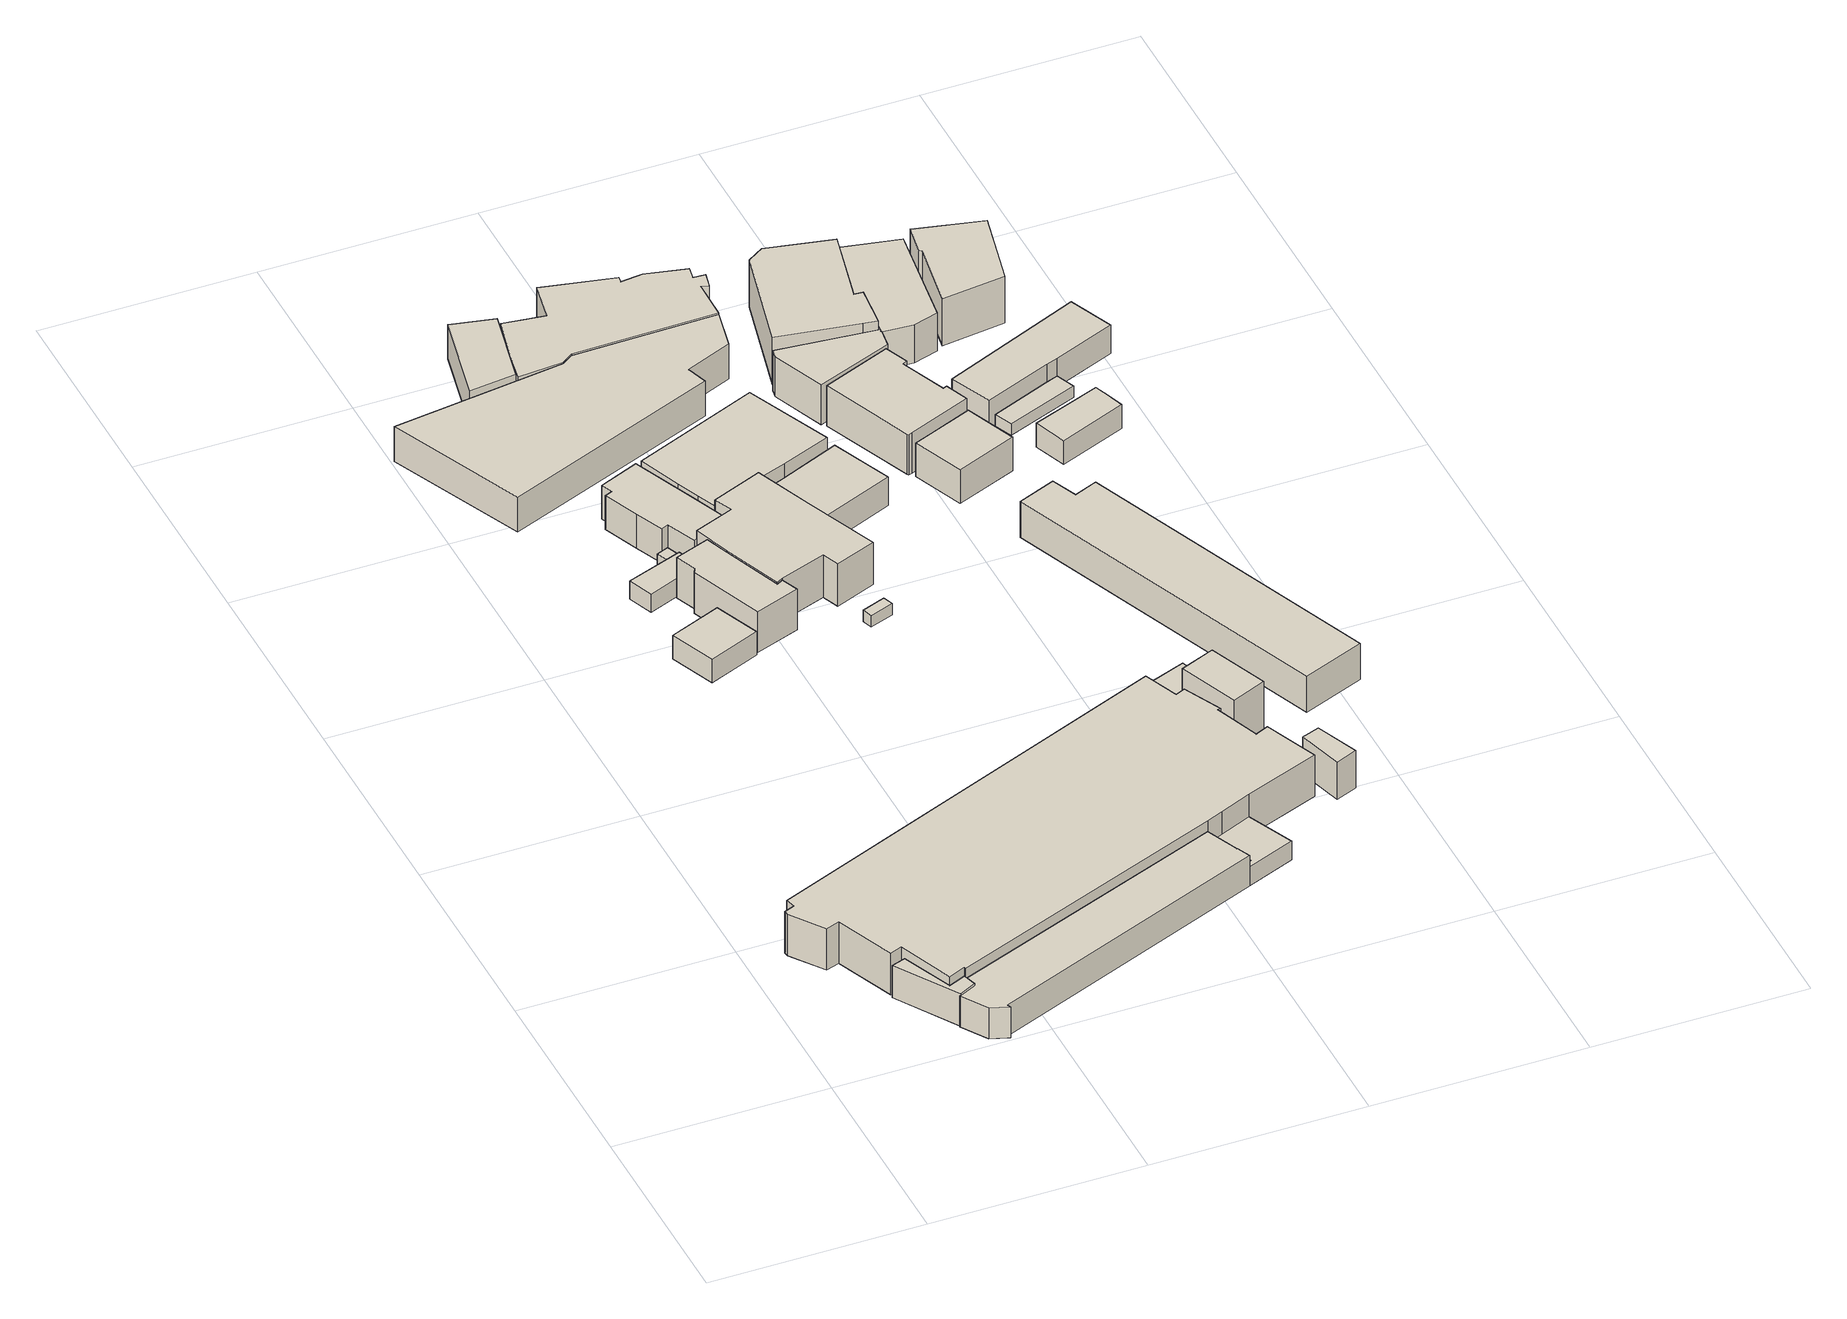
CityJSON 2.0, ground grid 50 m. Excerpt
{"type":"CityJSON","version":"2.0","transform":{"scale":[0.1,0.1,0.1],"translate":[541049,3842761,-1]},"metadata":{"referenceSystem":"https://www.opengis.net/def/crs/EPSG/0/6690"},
"CityObjects":{
"building1":{"type":"Building","attributes":{"計測周辺長":374.48,"1/2500図郭":15,"区名":"西淀川区","町丁目名称":"竹島５丁目","街区番号":3,"class":"3001","usage":"441","measuredHeight":8.5,"storeysAboveGround":2,"BuildingDetailAttribute.buildingRoofEdgeArea":4679.83,"BuildingDetailAttribute.buildingStructureType":"610","BuildingDetailAttribute.buildingStructureOrgType":"2","BuildingDetailAttribute.detailedUsage":"1510","BuildingDetailAttribute.specifiedBuildingCoverageRate":0.6,"BuildingDetailAttribute.surveyYear":2017,"BuildingRiverFloodingRiskAttribute.description":"1","BuildingRiverFloodingRiskAttribute.rank":"2","BuildingRiverFloodingRiskAttribute.depth":1.28,"BuildingRiverFloodingRiskAttribute.adminType":"1","BuildingRiverFloodingRiskAttribute.scale":"2","BuildingRiverFloodingRiskAttribute.duration":68,"BuildingTsunamiRiskAttribute.description":"1","BuildingTsunamiRiskAttribute.rank":"2","BuildingTsunamiRiskAttribute.depth":1.64,"BuildingHighTideRiskAttribute.description":"1","BuildingHighTideRiskAttribute.rank":"4","BuildingHighTideRiskAttribute.depth":5.3,"BuildingIDAttribute.prefecture":"27","BuildingIDAttribute.city":"27113"},"geometry":[{"type":"Solid","lod":"1","boundaries":[[[[0,1,2,3,4,5,6]],[[5,7,8,6]],[[4,9,7,5]],[[3,10,9,4]],[[2,11,10,3]],[[1,12,11,2]],[[0,13,12,1]],[[6,8,13,0]],[[7,9,10,11,12,13,8]]]]}]},
"building2":{"type":"Building","attributes":{"計測周辺長":176.65,"1/2500図郭":15,"区名":"西淀川区","町丁目名称":"竹島５丁目","街区番号":3,"class":"3001","usage":"441","measuredHeight":8.1,"storeysAboveGround":1,"BuildingDetailAttribute.buildingRoofEdgeArea":907.28,"BuildingDetailAttribute.buildingStructureType":"610","BuildingDetailAttribute.buildingStructureOrgType":"2","BuildingDetailAttribute.detailedUsage":"1510","BuildingDetailAttribute.specifiedBuildingCoverageRate":0.6,"BuildingDetailAttribute.surveyYear":2017,"BuildingRiverFloodingRiskAttribute.description":"1","BuildingRiverFloodingRiskAttribute.rank":"2","BuildingRiverFloodingRiskAttribute.depth":1.6,"BuildingRiverFloodingRiskAttribute.adminType":"1","BuildingRiverFloodingRiskAttribute.scale":"2","BuildingRiverFloodingRiskAttribute.duration":105.9,"BuildingTsunamiRiskAttribute.description":"1","BuildingTsunamiRiskAttribute.rank":"2","BuildingTsunamiRiskAttribute.depth":1.59,"BuildingHighTideRiskAttribute.description":"1","BuildingHighTideRiskAttribute.rank":"4","BuildingHighTideRiskAttribute.depth":5.25,"BuildingIDAttribute.prefecture":"27","BuildingIDAttribute.city":"27113"},"geometry":[{"type":"Solid","lod":"1","boundaries":[[[[14,15,16,17,18,19,20,2,1,21]],[[1,22,23,21]],[[2,24,22,1]],[[20,25,24,2]],[[19,26,25,20]],[[18,27,26,19]],[[17,28,27,18]],[[16,29,28,17]],[[15,30,29,16]],[[14,31,30,15]],[[21,23,31,14]],[[22,24,25,26,27,28,29,30,31,23]]]]}]},
"building3":{"type":"Building","attributes":{"計測周辺長":47.63,"1/2500図郭":15,"区名":"西淀川区","町丁目名称":"竹島５丁目","街区番号":6,"class":"3001","usage":"441","measuredHeight":6.2,"storeysAboveGround":1,"BuildingDetailAttribute.buildingRoofEdgeArea":131.21,"BuildingDetailAttribute.buildingStructureType":"610","BuildingDetailAttribute.buildingStructureOrgType":"2","BuildingDetailAttribute.detailedUsage":"1510","BuildingDetailAttribute.specifiedBuildingCoverageRate":0.6,"BuildingDetailAttribute.surveyYear":2017,"BuildingRiverFloodingRiskAttribute.description":"1","BuildingRiverFloodingRiskAttribute.rank":"2","BuildingRiverFloodingRiskAttribute.depth":1.68,"BuildingRiverFloodingRiskAttribute.adminType":"1","BuildingRiverFloodingRiskAttribute.scale":"2","BuildingRiverFloodingRiskAttribute.duration":114.53,"BuildingTsunamiRiskAttribute.description":"1","BuildingTsunamiRiskAttribute.rank":"2","BuildingTsunamiRiskAttribute.depth":1.69,"BuildingHighTideRiskAttribute.description":"1","BuildingHighTideRiskAttribute.rank":"4","BuildingHighTideRiskAttribute.depth":5.34,"BuildingIDAttribute.prefecture":"27","BuildingIDAttribute.city":"27113"},"geometry":[{"type":"Solid","lod":"1","boundaries":[[[[32,33,34,35]],[[34,36,37,35]],[[33,38,36,34]],[[32,39,38,33]],[[35,37,39,32]],[[36,38,39,37]]]]}]},
"building4":{"type":"Building","attributes":{"class":"3001","measuredHeight":4.8,"BuildingDetailAttribute.specifiedBuildingCoverageRate":0.6,"BuildingDetailAttribute.surveyYear":2017,"BuildingRiverFloodingRiskAttribute.description":"1","BuildingRiverFloodingRiskAttribute.rank":"2","BuildingRiverFloodingRiskAttribute.depth":1.6,"BuildingRiverFloodingRiskAttribute.adminType":"1","BuildingRiverFloodingRiskAttribute.scale":"2","BuildingRiverFloodingRiskAttribute.duration":106.77,"BuildingTsunamiRiskAttribute.description":"1","BuildingTsunamiRiskAttribute.rank":"2","BuildingTsunamiRiskAttribute.depth":1.6,"BuildingHighTideRiskAttribute.description":"1","BuildingHighTideRiskAttribute.rank":"4","BuildingHighTideRiskAttribute.depth":5.25,"BuildingIDAttribute.prefecture":"27","BuildingIDAttribute.city":"27113"},"geometry":[{"type":"Solid","lod":"1","boundaries":[[[[40,41,42,43]],[[42,44,45,43]],[[41,46,44,42]],[[40,47,46,41]],[[43,45,47,40]],[[44,46,47,45]]]]}]},
"building5":{"type":"Building","attributes":{"計測周辺長":374.48,"1/2500図郭":15,"区名":"西淀川区","町丁目名称":"竹島５丁目","街区番号":3,"class":"3001","usage":"441","measuredHeight":10.9,"storeysAboveGround":2,"BuildingDetailAttribute.buildingRoofEdgeArea":4679.83,"BuildingDetailAttribute.buildingStructureType":"610","BuildingDetailAttribute.buildingStructureOrgType":"2","BuildingDetailAttribute.detailedUsage":"1510","BuildingDetailAttribute.specifiedBuildingCoverageRate":0.6,"BuildingDetailAttribute.surveyYear":2017,"BuildingRiverFloodingRiskAttribute.description":"1","BuildingRiverFloodingRiskAttribute.rank":"2","BuildingRiverFloodingRiskAttribute.depth":1.6,"BuildingRiverFloodingRiskAttribute.adminType":"1","BuildingRiverFloodingRiskAttribute.scale":"2","BuildingRiverFloodingRiskAttribute.duration":116.72,"BuildingTsunamiRiskAttribute.description":"1","BuildingTsunamiRiskAttribute.rank":"2","BuildingTsunamiRiskAttribute.depth":1.8,"BuildingHighTideRiskAttribute.description":"1","BuildingHighTideRiskAttribute.rank":"4","BuildingHighTideRiskAttribute.depth":5.36,"BuildingIDAttribute.prefecture":"27","BuildingIDAttribute.city":"27113"},"geometry":[{"type":"Solid","lod":"1","boundaries":[[[[48,49,50,51,52,53,54,55,56,57,58,59,60,61,62,63,64,65,66,67,68,69]],[[68,70,71,69]],[[67,72,70,68]],[[66,73,72,67]],[[65,74,73,66]],[[64,75,74,65]],[[63,76,75,64]],[[62,77,76,63]],[[61,78,77,62]],[[60,79,78,61]],[[59,80,79,60]],[[58,81,80,59]],[[57,82,81,58]],[[56,83,82,57]],[[55,84,83,56]],[[54,85,84,55]],[[53,86,85,54]],[[52,87,86,53]],[[51,88,87,52]],[[50,89,88,51]],[[49,90,89,50]],[[48,91,90,49]],[[69,71,91,48]],[[70,72,73,74,75,76,77,78,79,80,81,82,83,84,85,86,87,88,89,90,91,71]]]]}]},
"building6":{"type":"Building","attributes":{"class":"3001","measuredHeight":3,"BuildingDetailAttribute.specifiedBuildingCoverageRate":0.6,"BuildingDetailAttribute.surveyYear":2017,"BuildingRiverFloodingRiskAttribute.description":"1","BuildingRiverFloodingRiskAttribute.rank":"2","BuildingRiverFloodingRiskAttribute.depth":1.49,"BuildingRiverFloodingRiskAttribute.adminType":"1","BuildingRiverFloodingRiskAttribute.scale":"2","BuildingRiverFloodingRiskAttribute.duration":93.12,"BuildingTsunamiRiskAttribute.description":"1","BuildingTsunamiRiskAttribute.rank":"2","BuildingTsunamiRiskAttribute.depth":1.6,"BuildingHighTideRiskAttribute.description":"1","BuildingHighTideRiskAttribute.rank":"4","BuildingHighTideRiskAttribute.depth":5.25,"BuildingIDAttribute.prefecture":"27","BuildingIDAttribute.city":"27113"},"geometry":[{"type":"Solid","lod":"1","boundaries":[[[[92,93,94,95]],[[94,96,97,95]],[[93,98,96,94]],[[92,99,98,93]],[[95,97,99,92]],[[96,98,99,97]]]]}]},
"building7":{"type":"Building","attributes":{"計測周辺長":63,"1/2500図郭":15,"区名":"西淀川区","町丁目名称":"竹島５丁目","街区番号":6,"class":"3001","usage":"441","measuredHeight":10.7,"storeysAboveGround":2,"BuildingDetailAttribute.buildingRoofEdgeArea":203.36,"BuildingDetailAttribute.buildingStructureType":"610","BuildingDetailAttribute.buildingStructureOrgType":"2","BuildingDetailAttribute.detailedUsage":"1510","BuildingDetailAttribute.specifiedBuildingCoverageRate":0.6,"BuildingDetailAttribute.surveyYear":2017,"BuildingRiverFloodingRiskAttribute.description":"1","BuildingRiverFloodingRiskAttribute.rank":"2","BuildingRiverFloodingRiskAttribute.depth":1.7,"BuildingRiverFloodingRiskAttribute.adminType":"1","BuildingRiverFloodingRiskAttribute.scale":"2","BuildingRiverFloodingRiskAttribute.duration":116.68,"BuildingTsunamiRiskAttribute.description":"1","BuildingTsunamiRiskAttribute.rank":"2","BuildingTsunamiRiskAttribute.depth":1.6,"BuildingHighTideRiskAttribute.description":"1","BuildingHighTideRiskAttribute.rank":"4","BuildingHighTideRiskAttribute.depth":5.25,"BuildingIDAttribute.prefecture":"27","BuildingIDAttribute.city":"27113"},"geometry":[{"type":"Solid","lod":"1","boundaries":[[[[100,101,102,103,104,105,106,107,108]],[[107,109,110,108]],[[106,111,109,107]],[[105,112,111,106]],[[104,113,112,105]],[[103,114,113,104]],[[102,115,114,103]],[[101,116,115,102]],[[100,117,116,101]],[[108,110,117,100]],[[109,111,112,113,114,115,116,117,110]]]]}]},
"building8":{"type":"Building","attributes":{"計測周辺長":73.89,"1/2500図郭":8,"区名":"西淀川区","町丁目名称":"竹島５丁目","街区番号":6,"class":"3001","usage":"441","measuredHeight":8.9,"storeysAboveGround":1,"BuildingDetailAttribute.buildingRoofEdgeArea":250.44,"BuildingDetailAttribute.buildingStructureType":"610","BuildingDetailAttribute.buildingStructureOrgType":"2","BuildingDetailAttribute.detailedUsage":"1510","BuildingDetailAttribute.specifiedBuildingCoverageRate":0.6,"BuildingDetailAttribute.surveyYear":2017,"BuildingRiverFloodingRiskAttribute.description":"1","BuildingRiverFloodingRiskAttribute.rank":"2","BuildingRiverFloodingRiskAttribute.depth":1.68,"BuildingRiverFloodingRiskAttribute.adminType":"1","BuildingRiverFloodingRiskAttribute.scale":"2","BuildingRiverFloodingRiskAttribute.duration":114.47,"BuildingTsunamiRiskAttribute.description":"1","BuildingTsunamiRiskAttribute.rank":"2","BuildingTsunamiRiskAttribute.depth":1.59,"BuildingHighTideRiskAttribute.description":"1","BuildingHighTideRiskAttribute.rank":"4","BuildingHighTideRiskAttribute.depth":5.24,"BuildingIDAttribute.prefecture":"27","BuildingIDAttribute.city":"27113"},"geometry":[{"type":"Solid","lod":"1","boundaries":[[[[118,119,120,121,122,123,124,125,126,127,128,129]],[[128,130,131,129]],[[127,132,130,128]],[[126,133,132,127]],[[125,134,133,126]],[[124,135,134,125]],[[123,136,135,124]],[[122,137,136,123]],[[121,138,137,122]],[[120,139,138,121]],[[119,140,139,120]],[[118,141,140,119]],[[129,131,141,118]],[[130,132,133,134,135,136,137,138,139,140,141,131]]]]}]},
"building9":{"type":"Building","attributes":{"class":"3001","measuredHeight":9,"BuildingDetailAttribute.specifiedBuildingCoverageRate":0.6,"BuildingDetailAttribute.surveyYear":2017,"BuildingRiverFloodingRiskAttribute.description":"1","BuildingRiverFloodingRiskAttribute.rank":"2","BuildingRiverFloodingRiskAttribute.depth":1.33,"BuildingRiverFloodingRiskAttribute.adminType":"1","BuildingRiverFloodingRiskAttribute.scale":"2","BuildingRiverFloodingRiskAttribute.duration":75.17,"BuildingTsunamiRiskAttribute.description":"1","BuildingTsunamiRiskAttribute.rank":"2","BuildingTsunamiRiskAttribute.depth":1.21,"BuildingHighTideRiskAttribute.description":"1","BuildingHighTideRiskAttribute.rank":"3","BuildingHighTideRiskAttribute.depth":4.86,"BuildingIDAttribute.prefecture":"27","BuildingIDAttribute.city":"27113"},"geometry":[{"type":"Solid","lod":"1","boundaries":[[[[142,143,144,145]],[[144,146,147,145]],[[143,148,146,144]],[[142,149,148,143]],[[145,147,149,142]],[[146,148,149,147]]]]}]},
"building10":{"type":"Building","attributes":{"計測周辺長":195.51,"1/2500図郭":8,"区名":"西淀川区","町丁目名称":"竹島５丁目","街区番号":8,"class":"3001","usage":"441","measuredHeight":9.2,"storeysAboveGround":2,"BuildingDetailAttribute.buildingRoofEdgeArea":1765.37,"BuildingDetailAttribute.buildingStructureType":"610","BuildingDetailAttribute.buildingStructureOrgType":"2","BuildingDetailAttribute.detailedUsage":"1520","BuildingDetailAttribute.specifiedBuildingCoverageRate":0.6,"BuildingDetailAttribute.surveyYear":2017,"BuildingRiverFloodingRiskAttribute.description":"1","BuildingRiverFloodingRiskAttribute.rank":"2","BuildingRiverFloodingRiskAttribute.depth":1.56,"BuildingRiverFloodingRiskAttribute.adminType":"1","BuildingRiverFloodingRiskAttribute.scale":"2","BuildingRiverFloodingRiskAttribute.duration":102.27,"BuildingTsunamiRiskAttribute.description":"1","BuildingTsunamiRiskAttribute.rank":"2","BuildingTsunamiRiskAttribute.depth":1.48,"BuildingHighTideRiskAttribute.description":"1","BuildingHighTideRiskAttribute.rank":"4","BuildingHighTideRiskAttribute.depth":5.31,"BuildingIDAttribute.prefecture":"27","BuildingIDAttribute.city":"27113"},"geometry":[{"type":"Solid","lod":"1","boundaries":[[[[150,151,152,153,154,155,156,157]],[[156,158,159,157]],[[155,160,158,156]],[[154,161,160,155]],[[153,162,161,154]],[[152,163,162,153]],[[151,164,163,152]],[[150,165,164,151]],[[157,159,165,150]],[[158,160,161,162,163,164,165,159]]]]}]},
"building11":{"type":"Building","attributes":{"計測周辺長":113.76,"1/2500図郭":15,"区名":"西淀川区","町丁目名称":"竹島５丁目","街区番号":6,"class":"3001","usage":"441","measuredHeight":11.1,"storeysAboveGround":2,"BuildingDetailAttribute.buildingRoofEdgeArea":676.44,"BuildingDetailAttribute.buildingStructureType":"610","BuildingDetailAttribute.buildingStructureOrgType":"2","BuildingDetailAttribute.detailedUsage":"1510","BuildingDetailAttribute.specifiedBuildingCoverageRate":0.6,"BuildingDetailAttribute.surveyYear":2017,"BuildingRiverFloodingRiskAttribute.description":"1","BuildingRiverFloodingRiskAttribute.rank":"2","BuildingRiverFloodingRiskAttribute.depth":1.49,"BuildingRiverFloodingRiskAttribute.adminType":"1","BuildingRiverFloodingRiskAttribute.scale":"2","BuildingRiverFloodingRiskAttribute.duration":93.12,"BuildingTsunamiRiskAttribute.description":"1","BuildingTsunamiRiskAttribute.rank":"2","BuildingTsunamiRiskAttribute.depth":1.6,"BuildingHighTideRiskAttribute.description":"1","BuildingHighTideRiskAttribute.rank":"4","BuildingHighTideRiskAttribute.depth":5.25,"BuildingIDAttribute.prefecture":"27","BuildingIDAttribute.city":"27113"},"geometry":[{"type":"Solid","lod":"1","boundaries":[[[[166,167,168,169,170,171,101,100,108,125,172,173,174]],[[173,175,176,174]],[[172,177,175,173]],[[125,178,177,172]],[[108,179,178,125]],[[100,180,179,108]],[[101,181,180,100]],[[171,182,181,101]],[[170,183,182,171]],[[169,184,183,170]],[[168,185,184,169]],[[167,186,185,168]],[[166,187,186,167]],[[174,176,187,166]],[[175,177,178,179,180,181,182,183,184,185,186,187,176]]]]}]},
"building12":{"type":"Building","attributes":{"class":"3001","BuildingDetailAttribute.specifiedBuildingCoverageRate":0.6,"BuildingDetailAttribute.surveyYear":2017,"BuildingRiverFloodingRiskAttribute.description":"1","BuildingRiverFloodingRiskAttribute.rank":"2","BuildingRiverFloodingRiskAttribute.depth":1.81,"BuildingRiverFloodingRiskAttribute.adminType":"1","BuildingRiverFloodingRiskAttribute.scale":"2","BuildingRiverFloodingRiskAttribute.duration":128.15,"BuildingTsunamiRiskAttribute.description":"1","BuildingTsunamiRiskAttribute.rank":"2","BuildingTsunamiRiskAttribute.depth":1.79,"BuildingHighTideRiskAttribute.description":"1","BuildingHighTideRiskAttribute.rank":"4","BuildingHighTideRiskAttribute.depth":5.44,"BuildingIDAttribute.prefecture":"27","BuildingIDAttribute.city":"27113"},"geometry":[{"type":"Solid","lod":"1","boundaries":[[[[188,189,190,191]],[[190,192,193,191]],[[189,194,192,190]],[[188,195,194,189]],[[191,193,195,188]],[[192,194,195,193]]]]}]},
"building13":{"type":"Building","attributes":{"計測周辺長":48.98,"1/2500図郭":15,"区名":"西淀川区","町丁目名称":"竹島５丁目","街区番号":3,"class":"3001","usage":"441","measuredHeight":3.5,"storeysAboveGround":1,"BuildingDetailAttribute.buildingRoofEdgeArea":149.92,"BuildingDetailAttribute.buildingStructureType":"610","BuildingDetailAttribute.buildingStructureOrgType":"2","BuildingDetailAttribute.detailedUsage":"1510","BuildingDetailAttribute.specifiedBuildingCoverageRate":0.6,"BuildingDetailAttribute.surveyYear":2017,"BuildingRiverFloodingRiskAttribute.description":"1","BuildingRiverFloodingRiskAttribute.rank":"2","BuildingRiverFloodingRiskAttribute.depth":1.56,"BuildingRiverFloodingRiskAttribute.adminType":"1","BuildingRiverFloodingRiskAttribute.scale":"2","BuildingRiverFloodingRiskAttribute.duration":101.43,"BuildingTsunamiRiskAttribute.description":"1","BuildingTsunamiRiskAttribute.rank":"2","BuildingTsunamiRiskAttribute.depth":1.59,"BuildingHighTideRiskAttribute.description":"1","BuildingHighTideRiskAttribute.rank":"4","BuildingHighTideRiskAttribute.depth":5.25,"BuildingIDAttribute.prefecture":"27","BuildingIDAttribute.city":"27113"},"geometry":[{"type":"Solid","lod":"1","boundaries":[[[[196,197,198,199,200]],[[199,201,202,200]],[[198,203,201,199]],[[197,204,203,198]],[[196,205,204,197]],[[200,202,205,196]],[[201,203,204,205,202]]]]}]},
"building14":{"type":"Building","attributes":{"計測周辺長":48.98,"1/2500図郭":15,"区名":"西淀川区","町丁目名称":"竹島５丁目","街区番号":3,"class":"3001","usage":"441","measuredHeight":5,"storeysAboveGround":1,"BuildingDetailAttribute.buildingRoofEdgeArea":149.92,"BuildingDetailAttribute.buildingStructureType":"610","BuildingDetailAttribute.buildingStructureOrgType":"2","BuildingDetailAttribute.detailedUsage":"1510","BuildingDetailAttribute.specifiedBuildingCoverageRate":0.6,"BuildingDetailAttribute.surveyYear":2017,"BuildingRiverFloodingRiskAttribute.description":"1","BuildingRiverFloodingRiskAttribute.rank":"2","BuildingRiverFloodingRiskAttribute.depth":1.56,"BuildingRiverFloodingRiskAttribute.adminType":"1","BuildingRiverFloodingRiskAttribute.scale":"2","BuildingRiverFloodingRiskAttribute.duration":101.43,"BuildingTsunamiRiskAttribute.description":"1","BuildingTsunamiRiskAttribute.rank":"2","BuildingTsunamiRiskAttribute.depth":1.56,"BuildingHighTideRiskAttribute.description":"1","BuildingHighTideRiskAttribute.rank":"4","BuildingHighTideRiskAttribute.depth":5.22,"BuildingIDAttribute.prefecture":"27","BuildingIDAttribute.city":"27113"},"geometry":[{"type":"Solid","lod":"1","boundaries":[[[[206,207,208,199,198,197,196,200]],[[196,209,210,200]],[[197,211,209,196]],[[198,212,211,197]],[[199,213,212,198]],[[208,214,213,199]],[[207,215,214,208]],[[206,216,215,207]],[[200,210,216,206]],[[209,211,212,213,214,215,216,210]]]]}]},
"building15":{"type":"Building","attributes":{"計測周辺長":123.59,"1/2500図郭":8,"区名":"西淀川区","町丁目名称":"竹島５丁目","街区番号":6,"class":"3001","usage":"441","measuredHeight":9.5,"storeysAboveGround":2,"BuildingDetailAttribute.buildingRoofEdgeArea":665.08,"BuildingDetailAttribute.buildingStructureType":"610","BuildingDetailAttribute.buildingStructureOrgType":"2","BuildingDetailAttribute.detailedUsage":"1510","BuildingDetailAttribute.specifiedBuildingCoverageRate":0.6,"BuildingDetailAttribute.surveyYear":2017,"BuildingRiverFloodingRiskAttribute.description":"1","BuildingRiverFloodingRiskAttribute.rank":"2","BuildingRiverFloodingRiskAttribute.depth":1.68,"BuildingRiverFloodingRiskAttribute.adminType":"1","BuildingRiverFloodingRiskAttribute.scale":"2","BuildingRiverFloodingRiskAttribute.duration":114.47,"BuildingTsunamiRiskAttribute.description":"1","BuildingTsunamiRiskAttribute.rank":"2","BuildingTsunamiRiskAttribute.depth":1.7,"BuildingHighTideRiskAttribute.description":"1","BuildingHighTideRiskAttribute.rank":"4","BuildingHighTideRiskAttribute.depth":5.36,"BuildingIDAttribute.prefecture":"27","BuildingIDAttribute.city":"27113"},"geometry":[{"type":"Solid","lod":"1","boundaries":[[[[217,218,219,220,221,222,223,224,225]],[[224,226,227,225]],[[223,228,226,224]],[[222,229,228,223]],[[221,230,229,222]],[[220,231,230,221]],[[219,232,231,220]],[[218,233,232,219]],[[217,234,233,218]],[[225,227,234,217]],[[226,228,229,230,231,232,233,234,227]]]]}]},
"building16":{"type":"Building","attributes":{"計測周辺長":60.93,"1/2500図郭":15,"区名":"西淀川区","町丁目名称":"竹島５丁目","街区番号":6,"class":"3001","usage":"441","measuredHeight":7.6,"storeysAboveGround":2,"BuildingDetailAttribute.buildingRoofEdgeArea":227.71,"BuildingDetailAttribute.buildingStructureType":"610","BuildingDetailAttribute.buildingStructureOrgType":"2","BuildingDetailAttribute.detailedUsage":"1510","BuildingDetailAttribute.specifiedBuildingCoverageRate":0.6,"BuildingDetailAttribute.surveyYear":2017,"BuildingRiverFloodingRiskAttribute.description":"1","BuildingRiverFloodingRiskAttribute.rank":"2","BuildingRiverFloodingRiskAttribute.depth":1.67,"BuildingRiverFloodingRiskAttribute.adminType":"1","BuildingRiverFloodingRiskAttribute.scale":"2","BuildingRiverFloodingRiskAttribute.duration":113.38,"BuildingTsunamiRiskAttribute.description":"1","BuildingTsunamiRiskAttribute.rank":"2","BuildingTsunamiRiskAttribute.depth":1.63,"BuildingHighTideRiskAttribute.description":"1","BuildingHighTideRiskAttribute.rank":"4","BuildingHighTideRiskAttribute.depth":5.29,"BuildingIDAttribute.prefecture":"27","BuildingIDAttribute.city":"27113"},"geometry":[{"type":"Solid","lod":"1","boundaries":[[[[235,236,237,238,239,240]],[[239,241,242,240]],[[238,243,241,239]],[[237,244,243,238]],[[236,245,244,237]],[[235,246,245,236]],[[240,242,246,235]],[[241,243,244,245,246,242]]]]}]},
"building17":{"type":"Building","attributes":{"計測周辺長":140.41,"1/2500図郭":8,"区名":"西淀川区","町丁目名称":"竹島５丁目","街区番号":8,"class":"3001","usage":"441","measuredHeight":9.3,"storeysAboveGround":2,"BuildingDetailAttribute.buildingRoofEdgeArea":859.75,"BuildingDetailAttribute.buildingStructureType":"610","BuildingDetailAttribute.buildingStructureOrgType":"2","BuildingDetailAttribute.detailedUsage":"1510","BuildingDetailAttribute.specifiedBuildingCoverageRate":0.6,"BuildingDetailAttribute.surveyYear":2017,"BuildingRiverFloodingRiskAttribute.description":"1","BuildingRiverFloodingRiskAttribute.rank":"2","BuildingRiverFloodingRiskAttribute.depth":1.64,"BuildingRiverFloodingRiskAttribute.adminType":"1","BuildingRiverFloodingRiskAttribute.scale":"2","BuildingRiverFloodingRiskAttribute.duration":110.08,"BuildingTsunamiRiskAttribute.description":"1","BuildingTsunamiRiskAttribute.rank":"2","BuildingTsunamiRiskAttribute.depth":1.29,"BuildingHighTideRiskAttribute.description":"1","BuildingHighTideRiskAttribute.rank":"3","BuildingHighTideRiskAttribute.depth":4.95,"BuildingIDAttribute.prefecture":"27","BuildingIDAttribute.city":"27113"},"geometry":[{"type":"Solid","lod":"1","boundaries":[[[[247,248,249,250,251,252,253,254,255,256,257,258,259,260,261,262]],[[261,263,264,262]],[[260,265,263,261]],[[259,266,265,260]],[[258,267,266,259]],[[257,268,267,258]],[[256,269,268,257]],[[255,270,269,256]],[[254,271,270,255]],[[253,272,271,254]],[[252,273,272,253]],[[251,274,273,252]],[[250,275,274,251]],[[249,276,275,250]],[[248,277,276,249]],[[247,278,277,248]],[[262,264,278,247]],[[263,265,266,267,268,269,270,271,272,273,274,275,276,277,278,264]]]]}]},
"building18":{"type":"Building","attributes":{"計測周辺長":31.36,"1/2500図郭":15,"区名":"西淀川区","町丁目名称":"竹島５丁目","街区番号":3,"class":"3001","usage":"441","measuredHeight":8.6,"storeysAboveGround":3,"BuildingDetailAttribute.buildingRoofEdgeArea":60.14,"BuildingDetailAttribute.buildingStructureType":"610","BuildingDetailAttribute.buildingStructureOrgType":"2","BuildingDetailAttribute.detailedUsage":"1510","BuildingDetailAttribute.specifiedBuildingCoverageRate":0.6,"BuildingDetailAttribute.surveyYear":2017,"BuildingRiverFloodingRiskAttribute.description":"1","BuildingRiverFloodingRiskAttribute.rank":"2","BuildingRiverFloodingRiskAttribute.depth":1.78,"BuildingRiverFloodingRiskAttribute.adminType":"1","BuildingRiverFloodingRiskAttribute.scale":"2","BuildingRiverFloodingRiskAttribute.duration":125.85,"BuildingTsunamiRiskAttribute.description":"1","BuildingTsunamiRiskAttribute.rank":"2","BuildingTsunamiRiskAttribute.depth":1.6,"BuildingHighTideRiskAttribute.description":"1","BuildingHighTideRiskAttribute.rank":"4","BuildingHighTideRiskAttribute.depth":5.26,"BuildingIDAttribute.prefecture":"27","BuildingIDAttribute.city":"27113"},"geometry":[{"type":"Solid","lod":"1","boundaries":[[[[279,280,281,282]],[[281,283,284,282]],[[280,285,283,281]],[[279,286,285,280]],[[282,284,286,279]],[[283,285,286,284]]]]}]},
"building19":{"type":"Building","attributes":{"計測周辺長":48.16,"1/2500図郭":15,"区名":"西淀川区","町丁目名称":"竹島５丁目","街区番号":3,"class":"3002","usage":"441","measuredHeight":14.5,"storeysAboveGround":4,"BuildingDetailAttribute.buildingRoofEdgeArea":135.18,"BuildingDetailAttribute.buildingStructureType":"603","BuildingDetailAttribute.buildingStructureOrgType":"3","BuildingDetailAttribute.detailedUsage":"1510","BuildingDetailAttribute.specifiedBuildingCoverageRate":0.6,"BuildingDetailAttribute.surveyYear":2017,"BuildingRiverFloodingRiskAttribute.description":"1","BuildingRiverFloodingRiskAttribute.rank":"2","BuildingRiverFloodingRiskAttribute.depth":1.72,"BuildingRiverFloodingRiskAttribute.adminType":"1","BuildingRiverFloodingRiskAttribute.scale":"2","BuildingRiverFloodingRiskAttribute.duration":118.87,"BuildingTsunamiRiskAttribute.description":"1","BuildingTsunamiRiskAttribute.rank":"2","BuildingTsunamiRiskAttribute.depth":1.5,"BuildingHighTideRiskAttribute.description":"1","BuildingHighTideRiskAttribute.rank":"4","BuildingHighTideRiskAttribute.depth":5.17,"BuildingIDAttribute.prefecture":"27","BuildingIDAttribute.city":"27113"},"geometry":[{"type":"Solid","lod":"1","boundaries":[[[[287,288,289,290]],[[289,291,292,290]],[[288,293,291,289]],[[287,294,293,288]],[[290,292,294,287]],[[291,293,294,292]]]]}]},
"building20":{"type":"Building","attributes":{"計測周辺長":32.29,"1/2500図郭":15,"区名":"西淀川区","町丁目名称":"竹島５丁目","街区番号":3,"class":"3001","usage":"441","measuredHeight":9.8,"storeysAboveGround":3,"BuildingDetailAttribute.buildingRoofEdgeArea":56,"BuildingDetailAttribute.buildingStructureType":"610","BuildingDetailAttribute.buildingStructureOrgType":"2","BuildingDetailAttribute.detailedUsage":"1510","BuildingDetailAttribute.specifiedBuildingCoverageRate":0.6,"BuildingDetailAttribute.surveyYear":2017,"BuildingRiverFloodingRiskAttribute.description":"1","BuildingRiverFloodingRiskAttribute.rank":"2","BuildingRiverFloodingRiskAttribute.depth":1.69,"BuildingRiverFloodingRiskAttribute.adminType":"1","BuildingRiverFloodingRiskAttribute.scale":"2","BuildingRiverFloodingRiskAttribute.duration":115.93,"BuildingTsunamiRiskAttribute.description":"1","BuildingTsunamiRiskAttribute.rank":"2","BuildingTsunamiRiskAttribute.depth":1.59,"BuildingHighTideRiskAttribute.description":"1","BuildingHighTideRiskAttribute.rank":"4","BuildingHighTideRiskAttribute.depth":5.25,"BuildingIDAttribute.prefecture":"27","BuildingIDAttribute.city":"27113"},"geometry":[{"type":"Solid","lod":"1","boundaries":[[[[295,296,297,298]],[[297,299,300,298]],[[296,301,299,297]],[[295,302,301,296]],[[298,300,302,295]],[[299,301,302,300]]]]}]},
"building21":{"type":"Building","attributes":{"計測周辺長":64.56,"1/2500図郭":8,"区名":"西淀川区","町丁目名称":"竹島５丁目","街区番号":7,"class":"3001","usage":"441","measuredHeight":10.6,"storeysAboveGround":2,"BuildingDetailAttribute.buildingRoofEdgeArea":224.73,"BuildingDetailAttribute.buildingStructureType":"610","BuildingDetailAttribute.buildingStructureOrgType":"2","BuildingDetailAttribute.detailedUsage":"1510","BuildingDetailAttribute.specifiedBuildingCoverageRate":0.6,"BuildingDetailAttribute.surveyYear":2017,"BuildingRiverFloodingRiskAttribute.description":"1","BuildingRiverFloodingRiskAttribute.rank":"2","BuildingRiverFloodingRiskAttribute.depth":1.76,"BuildingRiverFloodingRiskAttribute.adminType":"1","BuildingRiverFloodingRiskAttribute.scale":"2","BuildingRiverFloodingRiskAttribute.duration":123.9,"BuildingTsunamiRiskAttribute.description":"1","BuildingTsunamiRiskAttribute.rank":"2","BuildingTsunamiRiskAttribute.depth":1.32,"BuildingHighTideRiskAttribute.description":"1","BuildingHighTideRiskAttribute.rank":"3","BuildingHighTideRiskAttribute.depth":4.98,"BuildingIDAttribute.prefecture":"27","BuildingIDAttribute.city":"27113"},"geometry":[{"type":"Solid","lod":"1","boundaries":[[[[303,304,305,306,307,308,309]],[[308,310,311,309]],[[307,312,310,308]],[[306,313,312,307]],[[305,314,313,306]],[[304,315,314,305]],[[303,316,315,304]],[[309,311,316,303]],[[310,312,313,314,315,316,311]]]]}]},
"building22":{"type":"Building","attributes":{"計測周辺長":112.55,"1/2500図郭":8,"区名":"西淀川区","町丁目名称":"竹島５丁目","街区番号":7,"class":"3001","usage":"441","measuredHeight":10.6,"storeysAboveGround":2,"BuildingDetailAttribute.buildingRoofEdgeArea":630.65,"BuildingDetailAttribute.buildingStructureType":"610","BuildingDetailAttribute.buildingStructureOrgType":"2","BuildingDetailAttribute.detailedUsage":"1510","BuildingDetailAttribute.specifiedBuildingCoverageRate":0.6,"BuildingDetailAttribute.surveyYear":2017,"BuildingRiverFloodingRiskAttribute.description":"1","BuildingRiverFloodingRiskAttribute.rank":"2","BuildingRiverFloodingRiskAttribute.depth":1.42,"BuildingRiverFloodingRiskAttribute.adminType":"1","BuildingRiverFloodingRiskAttribute.scale":"2","BuildingRiverFloodingRiskAttribute.duration":84.85,"BuildingTsunamiRiskAttribute.description":"1","BuildingTsunamiRiskAttribute.rank":"2","BuildingTsunamiRiskAttribute.depth":1.35,"BuildingHighTideRiskAttribute.description":"1","BuildingHighTideRiskAttribute.rank":"4","BuildingHighTideRiskAttribute.depth":5.01,"BuildingIDAttribute.prefecture":"27","BuildingIDAttribute.city":"27113"},"geometry":[{"type":"Solid","lod":"1","boundaries":[[[[317,318,319,320,321,322,323,324,325,326]],[[325,327,328,326]],[[324,329,327,325]],[[323,330,329,324]],[[322,331,330,323]],[[321,332,331,322]],[[320,333,332,321]],[[319,334,333,320]],[[318,335,334,319]],[[317,336,335,318]],[[326,328,336,317]],[[327,329,330,331,332,333,334,335,336,328]]]]}]},
"building23":{"type":"Building","attributes":{"計測周辺長":112.55,"1/2500図郭":8,"区名":"西淀川区","町丁目名称":"竹島５丁目","街区番号":7,"class":"3001","usage":"441","measuredHeight":8.9,"storeysAboveGround":2,"BuildingDetailAttribute.buildingRoofEdgeArea":630.65,"BuildingDetailAttribute.buildingStructureType":"610","BuildingDetailAttribute.buildingStructureOrgType":"2","BuildingDetailAttribute.detailedUsage":"1510","BuildingDetailAttribute.specifiedBuildingCoverageRate":0.6,"BuildingDetailAttribute.surveyYear":2017,"BuildingRiverFloodingRiskAttribute.description":"1","BuildingRiverFloodingRiskAttribute.rank":"2","BuildingRiverFloodingRiskAttribute.depth":1.42,"BuildingRiverFloodingRiskAttribute.adminType":"1","BuildingRiverFloodingRiskAttribute.scale":"2","BuildingRiverFloodingRiskAttribute.duration":84.85,"BuildingTsunamiRiskAttribute.description":"1","BuildingTsunamiRiskAttribute.rank":"2","BuildingTsunamiRiskAttribute.depth":1.47,"BuildingHighTideRiskAttribute.description":"1","BuildingHighTideRiskAttribute.rank":"4","BuildingHighTideRiskAttribute.depth":5.13,"BuildingIDAttribute.prefecture":"27","BuildingIDAttribute.city":"27113"},"geometry":[{"type":"Solid","lod":"1","boundaries":[[[[337,338,339,340,341,342]],[[341,343,344,342]],[[340,345,343,341]],[[339,346,345,340]],[[338,347,346,339]],[[337,348,347,338]],[[342,344,348,337]],[[343,345,346,347,348,344]]]]}]},
"building24":{"type":"Building","attributes":{"計測周辺長":101.11,"1/2500図郭":8,"区名":"西淀川区","町丁目名称":"竹島５丁目","街区番号":7,"class":"3002","usage":"441","measuredHeight":12.4,"storeysAboveGround":3,"BuildingDetailAttribute.buildingRoofEdgeArea":590.11,"BuildingDetailAttribute.buildingStructureType":"610","BuildingDetailAttribute.buildingStructureOrgType":"2","BuildingDetailAttribute.detailedUsage":"1510","BuildingDetailAttribute.specifiedBuildingCoverageRate":0.6,"BuildingDetailAttribute.surveyYear":2017,"BuildingRiverFloodingRiskAttribute.description":"1","BuildingRiverFloodingRiskAttribute.rank":"2","BuildingRiverFloodingRiskAttribute.depth":1.25,"BuildingRiverFloodingRiskAttribute.adminType":"1","BuildingRiverFloodingRiskAttribute.scale":"2","BuildingRiverFloodingRiskAttribute.duration":64.28,"BuildingTsunamiRiskAttribute.description":"1","BuildingTsunamiRiskAttribute.rank":"2","BuildingTsunamiRiskAttribute.depth":1.28,"BuildingHighTideRiskAttribute.description":"1","BuildingHighTideRiskAttribute.rank":"3","BuildingHighTideRiskAttribute.depth":4.93,"BuildingIDAttribute.prefecture":"27","BuildingIDAttribute.city":"27113"},"geometry":[{"type":"Solid","lod":"1","boundaries":[[[[349,350,351,352,353,354,355,356]],[[355,357,358,356]],[[354,359,357,355]],[[353,360,359,354]],[[352,361,360,353]],[[351,362,361,352]],[[350,363,362,351]],[[349,364,363,350]],[[356,358,364,349]],[[357,359,360,361,362,363,364,358]]]]}]},
"building25":{"type":"Building","attributes":{"class":"3002","measuredHeight":9.5,"BuildingDetailAttribute.specifiedBuildingCoverageRate":0.6,"BuildingDetailAttribute.surveyYear":2017,"BuildingRiverFloodingRiskAttribute.description":"1","BuildingRiverFloodingRiskAttribute.rank":"2","BuildingRiverFloodingRiskAttribute.depth":1.62,"BuildingRiverFloodingRiskAttribute.adminType":"1","BuildingRiverFloodingRiskAttribute.scale":"2","BuildingRiverFloodingRiskAttribute.duration":109.08,"BuildingTsunamiRiskAttribute.description":"1","BuildingTsunamiRiskAttribute.rank":"2","BuildingTsunamiRiskAttribute.depth":1.68,"BuildingHighTideRiskAttribute.description":"1","BuildingHighTideRiskAttribute.rank":"4","BuildingHighTideRiskAttribute.depth":5.34,"BuildingIDAttribute.prefecture":"27","BuildingIDAttribute.city":"27113"},"geometry":[{"type":"Solid","lod":"1","boundaries":[[[[365,366,367,368,369,370]],[[369,371,372,370]],[[368,373,371,369]],[[367,374,373,368]],[[366,375,374,367]],[[365,376,375,366]],[[370,372,376,365]],[[371,373,374,375,376,372]]]]}]},
"building26":{"type":"Building","attributes":{"計測周辺長":86.04,"1/2500図郭":8,"区名":"西淀川区","町丁目名称":"竹島５丁目","街区番号":7,"class":"3001","usage":"441","measuredHeight":9.9,"storeysAboveGround":2,"BuildingDetailAttribute.buildingRoofEdgeArea":407.93,"BuildingDetailAttribute.buildingStructureType":"610","BuildingDetailAttribute.buildingStructureOrgType":"2","BuildingDetailAttribute.detailedUsage":"1510","BuildingDetailAttribute.specifiedBuildingCoverageRate":0.6,"BuildingDetailAttribute.surveyYear":2017,"BuildingRiverFloodingRiskAttribute.description":"1","BuildingRiverFloodingRiskAttribute.rank":"2","BuildingRiverFloodingRiskAttribute.depth":1.25,"BuildingRiverFloodingRiskAttribute.adminType":"1","BuildingRiverFloodingRiskAttribute.scale":"2","BuildingRiverFloodingRiskAttribute.duration":64.28,"BuildingTsunamiRiskAttribute.description":"1","BuildingTsunamiRiskAttribute.rank":"2","BuildingTsunamiRiskAttribute.depth":0.93,"BuildingHighTideRiskAttribute.description":"1","BuildingHighTideRiskAttribute.rank":"3","BuildingHighTideRiskAttribute.depth":4.58,"BuildingIDAttribute.prefecture":"27","BuildingIDAttribute.city":"27113"},"geometry":[{"type":"Solid","lod":"1","boundaries":[[[[377,378,379,380,381,382,383,384,385]],[[384,386,387,385]],[[383,388,386,384]],[[382,389,388,383]],[[381,390,389,382]],[[380,391,390,381]],[[379,392,391,380]],[[378,393,392,379]],[[377,394,393,378]],[[385,387,394,377]],[[386,388,389,390,391,392,393,394,387]]]]}]},
"building27":{"type":"Building","attributes":{"計測周辺長":46.05,"1/2500図郭":8,"区名":"西淀川区","町丁目名称":"竹島５丁目","街区番号":7,"class":"3003","usage":"441","storeysAboveGround":1,"BuildingDetailAttribute.buildingRoofEdgeArea":86.6,"BuildingDetailAttribute.buildingStructureType":"610","BuildingDetailAttribute.buildingStructureOrgType":"2","BuildingDetailAttribute.detailedUsage":"1510","BuildingDetailAttribute.specifiedBuildingCoverageRate":0.6,"BuildingDetailAttribute.surveyYear":2017,"BuildingRiverFloodingRiskAttribute.description":"1","BuildingRiverFloodingRiskAttribute.rank":"2","BuildingRiverFloodingRiskAttribute.depth":1.44,"BuildingRiverFloodingRiskAttribute.adminType":"1","BuildingRiverFloodingRiskAttribute.scale":"2","BuildingRiverFloodingRiskAttribute.duration":87.23,"BuildingTsunamiRiskAttribute.description":"1","BuildingTsunamiRiskAttribute.rank":"2","BuildingTsunamiRiskAttribute.depth":1.43,"BuildingHighTideRiskAttribute.description":"1","BuildingHighTideRiskAttribute.rank":"4","BuildingHighTideRiskAttribute.depth":5.09,"BuildingIDAttribute.prefecture":"27","BuildingIDAttribute.city":"27113"},"geometry":[{"type":"Solid","lod":"1","boundaries":[[[[395,396,397,398,399]],[[398,400,401,399]],[[397,402,400,398]],[[396,403,402,397]],[[395,404,403,396]],[[399,401,404,395]],[[400,402,403,404,401]]]]}]},
"building28":{"type":"Building","attributes":{"計測周辺長":50.63,"1/2500図郭":15,"区名":"西淀川区","町丁目名称":"竹島５丁目","街区番号":7,"class":"3001","usage":"441","measuredHeight":6.3,"storeysAboveGround":2,"BuildingDetailAttribute.buildingRoofEdgeArea":139.03,"BuildingDetailAttribute.buildingStructureType":"610","BuildingDetailAttribute.buildingStructureOrgType":"2","BuildingDetailAttribute.detailedUsage":"1510","BuildingDetailAttribute.specifiedBuildingCoverageRate":0.6,"BuildingDetailAttribute.surveyYear":2017,"BuildingRiverFloodingRiskAttribute.description":"1","BuildingRiverFloodingRiskAttribute.rank":"2","BuildingRiverFloodingRiskAttribute.depth":1.44,"BuildingRiverFloodingRiskAttribute.adminType":"1","BuildingRiverFloodingRiskAttribute.scale":"2","BuildingRiverFloodingRiskAttribute.duration":87.23,"BuildingTsunamiRiskAttribute.description":"1","BuildingTsunamiRiskAttribute.rank":"2","BuildingTsunamiRiskAttribute.depth":1.49,"BuildingHighTideRiskAttribute.description":"1","BuildingHighTideRiskAttribute.rank":"4","BuildingHighTideRiskAttribute.depth":5.14,"BuildingIDAttribute.prefecture":"27","BuildingIDAttribute.city":"27113"},"geometry":[{"type":"Solid","lod":"1","boundaries":[[[[405,406,407,408,409,410]],[[409,411,412,410]],[[408,413,411,409]],[[407,414,413,408]],[[406,415,414,407]],[[405,416,415,406]],[[410,412,416,405]],[[411,413,414,415,416,412]]]]}]},
"building29":{"type":"Building","attributes":{"計測周辺長":93.64,"1/2500図郭":8,"区名":"西淀川区","町丁目名称":"竹島５丁目","街区番号":7,"class":"3001","usage":"441","measuredHeight":7.5,"storeysAboveGround":1,"BuildingDetailAttribute.buildingRoofEdgeArea":393.52,"BuildingDetailAttribute.buildingStructureType":"610","BuildingDetailAttribute.buildingStructureOrgType":"2","BuildingDetailAttribute.detailedUsage":"1510","BuildingDetailAttribute.specifiedBuildingCoverageRate":0.6,"BuildingDetailAttribute.surveyYear":2017,"BuildingRiverFloodingRiskAttribute.description":"1","BuildingRiverFloodingRiskAttribute.rank":"2","BuildingRiverFloodingRiskAttribute.depth":1.21,"BuildingRiverFloodingRiskAttribute.adminType":"1","BuildingRiverFloodingRiskAttribute.scale":"2","BuildingRiverFloodingRiskAttribute.duration":59.42,"BuildingTsunamiRiskAttribute.description":"1","BuildingTsunamiRiskAttribute.rank":"2","BuildingTsunamiRiskAttribute.depth":1.2,"BuildingHighTideRiskAttribute.description":"1","BuildingHighTideRiskAttribute.rank":"3","BuildingHighTideRiskAttribute.depth":4.87,"BuildingIDAttribute.prefecture":"27","BuildingIDAttribute.city":"27113"},"geometry":[{"type":"Solid","lod":"1","boundaries":[[[[417,418,419,420,421,422]],[[421,423,424,422]],[[420,425,423,421]],[[419,426,425,420]],[[418,427,426,419]],[[417,428,427,418]],[[422,424,428,417]],[[423,425,426,427,428,424]]]]}]},
"building30":{"type":"Building","attributes":{"計測周辺長":75.68,"1/2500図郭":8,"区名":"西淀川区","町丁目名称":"竹島５丁目","街区番号":7,"class":"3001","usage":"441","measuredHeight":12.3,"storeysAboveGround":3,"BuildingDetailAttribute.buildingRoofEdgeArea":332.96,"BuildingDetailAttribute.buildingStructureType":"610","BuildingDetailAttribute.buildingStructureOrgType":"2","BuildingDetailAttribute.detailedUsage":"1510","BuildingDetailAttribute.specifiedBuildingCoverageRate":0.6,"BuildingDetailAttribute.surveyYear":2017,"BuildingRiverFloodingRiskAttribute.description":"1","BuildingRiverFloodingRiskAttribute.rank":"2","BuildingRiverFloodingRiskAttribute.depth":1.32,"BuildingRiverFloodingRiskAttribute.adminType":"1","BuildingRiverFloodingRiskAttribute.scale":"2","BuildingRiverFloodingRiskAttribute.duration":74.02,"BuildingTsunamiRiskAttribute.description":"1","BuildingTsunamiRiskAttribute.rank":"2","BuildingTsunamiRiskAttribute.depth":1.1,"BuildingHighTideRiskAttribute.description":"1","BuildingHighTideRiskAttribute.rank":"3","BuildingHighTideRiskAttribute.depth":4.76,"BuildingIDAttribute.prefecture":"27","BuildingIDAttribute.city":"27113"},"geometry":[{"type":"Solid","lod":"1","boundaries":[[[[429,430,431,432,433,434]],[[433,435,436,434]],[[432,437,435,433]],[[431,438,437,432]],[[430,439,438,431]],[[429,440,439,430]],[[434,436,440,429]],[[435,437,438,439,440,436]]]]}]}
},
"vertices":[
[359,134,9],[361,130,9],[369,102,9],[328,82,9],[236,227,9],[269,238,9],[319,117,9],[269,238,94],[319,117,94],[236,227,94],[328,82,94],[369,102,94],[361,130,94],[359,134,94],
[1052,309,9],[1053,309,9],[1067,277,9],[405,13,9],[408,5,9],[365,20,9],[326,81,9],[1019,386,9],[361,130,90],[1019,386,90],[369,102,90],[326,81,90],[365,20,90],[408,5,90],[405,13,90],[1067,277,90],[1053,309,90],[1052,309,90],
[273,1460,7],[395,1509,7],[438,1402,7],[316,1353,7],[438,1402,69],[316,1353,69],[395,1509,69],[273,1460,69],
[270,1678,9],[403,1726,9],[425,1671,9],[293,1619,9],[425,1671,57],[293,1619,57],[403,1726,57],[270,1678,57],
[1260,630,8],[1312,503,8],[1133,435,8],[1058,403,8],[1019,386,8],[361,130,8],[359,134,8],[319,117,8],[266,249,8],[238,238,8],[181,378,8],[149,367,8],[94,444,8],[92,455,8],[116,465,8],[110,488,8],[1096,887,8],[1129,805,8],[1152,815,8],[1195,725,8],[1188,723,8],[1229,616,8],[1188,723,117],[1229,616,117],[1195,725,117],[1152,815,117],[1129,805,117],[1096,887,117],[110,488,117],[116,465,117],[92,455,117],[94,444,117],[149,367,117],[181,378,117],[238,238,117],[266,249,117],[319,117,117],[359,134,117],[361,130,117],[1019,386,117],[1058,403,117],[1133,435,117],[1312,503,117],[1260,630,117],
[368,1759,10],[396,1770,10],[410,1734,10],[383,1723,10],[410,1734,40],[383,1723,40],[396,1770,40],[368,1759,40],
[518,1478,8],[533,1486,8],[549,1446,8],[443,1408,8],[375,1582,8],[382,1595,8],[362,1644,8],[444,1674,8],[464,1620,8],[444,1674,115],[464,1620,115],[362,1644,115],[382,1595,115],[375,1582,115],[443,1408,115],[549,1446,115],[533,1486,115],[518,1478,115],
[318,1915,8],[336,1923,8],[325,1950,8],[419,1989,8],[484,1832,8],[504,1783,8],[521,1742,8],[434,1706,8],[427,1703,8],[398,1773,8],[380,1765,8],[352,1831,8],[380,1765,97],[352,1831,97],[398,1773,97],[427,1703,97],[434,1706,97],[521,1742,97],[504,1783,97],[484,1832,97],[419,1989,97],[325,1950,97],[336,1923,97],[318,1915,97],
[245,2570,11],[347,2548,11],[307,2359,11],[198,2347,11],[307,2359,101],[198,2347,101],[347,2548,101],[245,2570,101],
[755,2280,7],[645,2234,7],[661,2185,7],[148,1980,7],[7,2301,7],[414,2357,7],[441,2375,7],[776,2381,7],[441,2375,99],[776,2381,99],[414,2357,99],[7,2301,99],[148,1980,99],[661,2185,99],[645,2234,99],[755,2280,99],
[629,1834,8],[630,1834,8],[683,1700,8],[755,1523,8],[658,1485,8],[642,1525,8],[528,1743,8],[510,1786,8],[628,1834,8],[510,1786,119],[628,1834,119],[528,1743,119],[434,1706,119],[464,1620,119],[518,1478,119],[533,1486,119],[642,1525,119],[658,1485,119],[755,1523,119],[683,1700,119],[630,1834,119],[629,1834,119],
[686,1418,7],[742,1439,7],[751,1415,7],[694,1394,7],[751,1415,37],[694,1394,37],[742,1439,37],[686,1418,37],
[1072,317,10],[1079,297,10],[1062,289,10],[1067,277,10],[1053,309,10],[1067,277,44],[1053,309,44],[1062,289,44],[1079,297,44],[1072,317,44],
[1019,386,10],[1133,435,10],[1182,323,10],[1072,317,59],[1053,309,59],[1079,297,59],[1062,289,59],[1067,277,59],[1182,323,59],[1133,435,59],[1019,386,59],
[628,1834,7],[510,1786,7],[491,1832,7],[469,1885,7],[430,1987,7],[729,2110,7],[816,1906,7],[699,1860,7],[629,1834,7],[699,1860,102],[629,1834,102],[816,1906,102],[729,2110,102],[430,1987,102],[469,1885,102],[491,1832,102],[510,1786,102],[628,1834,102],
[888,1754,9],[698,1675,9],[640,1817,9],[682,1834,9],[829,1896,9],[854,1836,9],[829,1896,85],[854,1836,85],[682,1834,85],[640,1817,85],[698,1675,85],[888,1754,85],
[441,2375,9],[414,2357,9],[309,2349,9],[321,2419,9],[347,2529,9],[445,2515,9],[464,2610,9],[634,2574,9],[632,2559,9],[684,2565,9],[780,2543,9],[775,2513,9],[803,2511,9],[795,2473,9],[778,2478,9],[776,2381,9],[778,2478,102],[776,2381,102],[795,2473,102],[803,2511,102],[775,2513,102],[780,2543,102],[684,2565,102],[632,2559,102],[634,2574,102],[464,2610,102],[445,2515,102],[347,2529,102],[321,2419,102],[309,2349,102],[414,2357,102],[441,2375,102],
[1114,894,8],[1196,925,8],[1216,865,8],[1134,827,8],[1216,865,93],[1134,827,93],[1196,925,93],[1114,894,93],
[1157,837,9],[1239,871,9],[1295,731,9],[1213,695,9],[1295,731,153],[1213,695,153],[1239,871,153],[1157,837,153],
[1319,582,8],[1361,597,8],[1402,495,8],[1350,474,8],[1402,495,106],[1350,474,106],[1361,597,106],[1319,582,106],
[1056,2179,7],[1057,2178,7],[1051,2133,7],[870,2062,7],[820,2187,7],[824,2209,7],[1057,2186,7],[824,2209,112],[1057,2186,112],[820,2187,112],[870,2062,112],[1051,2133,112],[1057,2178,112],[1056,2179,112],
[879,2054,7],[1042,2120,7],[1065,2064,7],[1054,2059,7],[1098,1950,7],[1107,1954,7],[1129,1899,7],[978,1837,7],[969,1834,7],[968,1837,7],[969,1834,113],[968,1837,113],[978,1837,113],[1129,1899,113],[1107,1954,113],[1098,1950,113],[1054,2059,113],[1065,2064,113],[1042,2120,113],[879,2054,113],
[1172,1759,9],[1028,1701,9],[980,1821,9],[1022,1838,9],[1124,1879,9],[1140,1839,9],[1124,1879,98],[1140,1839,98],[1022,1838,98],[980,1821,98],[1028,1701,98],[1172,1759,98],
[1043,2292,9],[1064,2290,9],[1054,2189,9],[1021,2193,9],[830,2224,9],[890,2484,9],[929,2509,9],[1085,2476,9],[929,2509,133],[1085,2476,133],[890,2484,133],[830,2224,133],[1021,2193,133],[1054,2189,133],[1064,2290,133],[1043,2292,133],
[1099,1549,7],[1188,1585,7],[1213,1524,7],[1268,1547,7],[1556,828,7],[1410,770,7],[1556,828,102],[1410,770,102],[1268,1547,102],[1213,1524,102],[1188,1585,102],[1099,1549,102],
[1223,2448,11],[1188,2190,11],[1128,2172,11],[1057,2178,11],[1058,2186,11],[1057,2186,11],[1067,2294,11],[1045,2296,11],[1085,2476,11],[1045,2296,111],[1085,2476,111],[1067,2294,111],[1057,2186,111],[1058,2186,111],[1057,2178,111],[1128,2172,111],[1188,2190,111],[1223,2448,111],
[1368,1979,11],[1386,1934,11],[1216,1868,11],[1198,1910,11],[1340,1968,11],[1198,1910,41],[1340,1968,41],[1216,1868,41],[1386,1934,41],[1368,1979,41],
[1437,1800,9],[1278,1736,9],[1249,1813,9],[1322,1841,9],[1411,1875,9],[1423,1842,9],[1411,1875,72],[1423,1842,72],[1322,1841,72],[1249,1813,72],[1278,1736,72],[1437,1800,72],
[1340,1968,12],[1183,1905,12],[1140,2002,12],[1471,2143,12],[1515,2038,12],[1368,1979,12],[1515,2038,87],[1368,1979,87],[1471,2143,87],[1140,2002,87],[1183,1905,87],[1340,1968,87],
[1231,2368,11],[1224,2370,11],[1238,2445,11],[1396,2409,11],[1355,2221,11],[1205,2202,11],[1355,2221,134],[1205,2202,134],[1396,2409,134],[1238,2445,134],[1224,2370,134],[1231,2368,134]
]}
